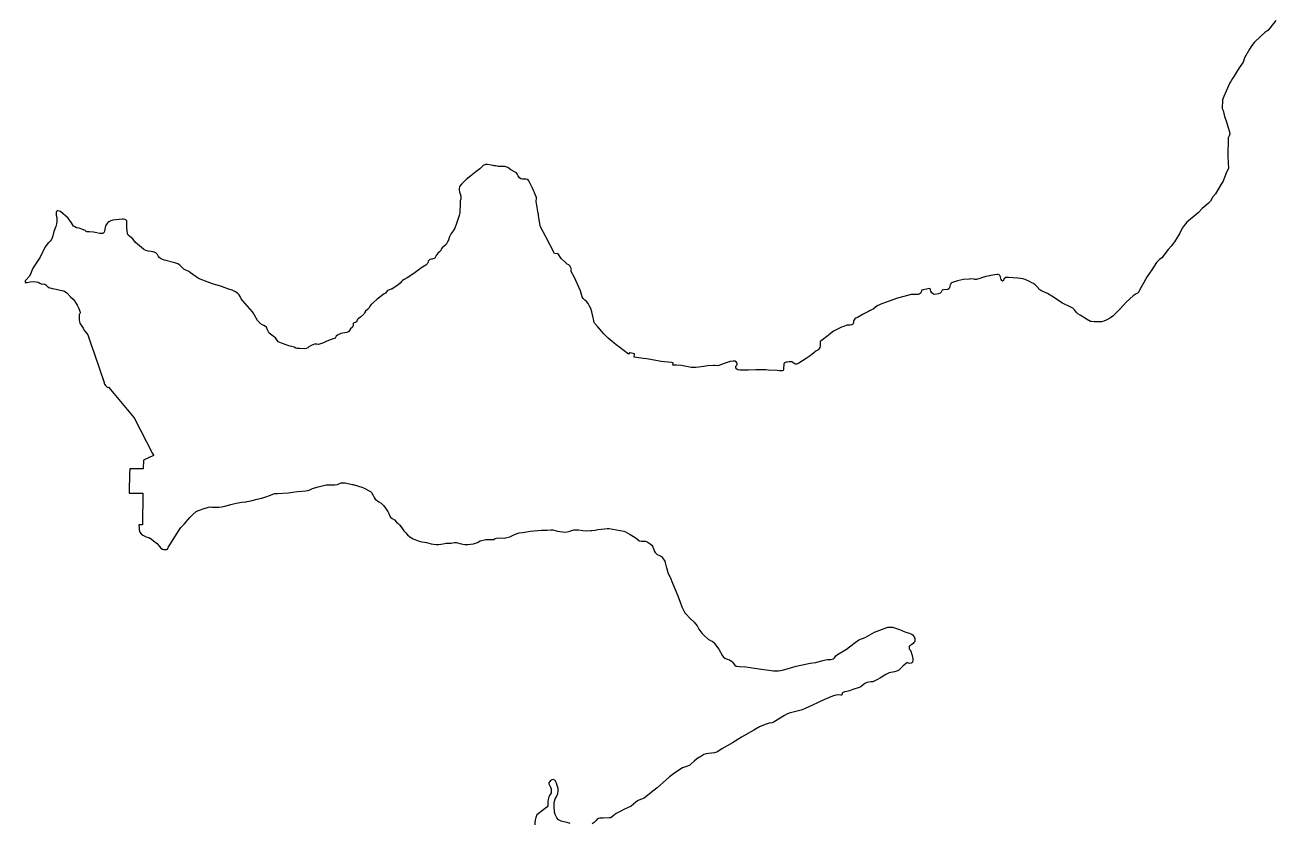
# Model space of a CAD drawing. Header units: inches. Extents: x 1341578 to 1502124, y 557203 to 748561.
# Drawn here: x 1451872 to 1455324, y 572836 to 575036 of the extents above; entities that cross this region are included whole.
import ezdxf

# ---------------------------------------------------------------- set-up
doc = ezdxf.new("R2010")
doc.units = ezdxf.units.IN
doc.header["$MEASUREMENT"] = 0
doc.layers.add('Zipcode', color=7, linetype='Continuous')

msp = doc.modelspace()

# ---------------------------------------------------------------- linework, layer by layer
at = {"layer": 'Zipcode'}
for points in [[(1455323.8, 575048.5), (1455307.1, 575027.1), (1455301.3, 575021.1), (1455293.2, 575014.9), (1455282.3, 575005.4), (1455263.3, 574987.2), (1455257, 574979.6), (1455250.4, 574969.4), (1455237.2, 574945.5), (1455233, 574933.7), (1455221.9, 574917.4), (1455207.9, 574893.7), (1455204.2, 574888), (1455200.4, 574882), (1455197.8, 574877.9), (1455193.2, 574868), (1455180.1, 574839.1), (1455176.2, 574829.8), (1455175.4, 574805.2), (1455177.8, 574799.9), (1455182, 574783.4), (1455186.2, 574771.9), (1455191.4, 574755.9), (1455196, 574741.4), (1455196.3, 574734.5), (1455194.3, 574730.2), (1455191.8, 574724.4), (1455191.6, 574717.6), (1455191.1, 574680.3), (1455191.3, 574670), (1455192, 574660.2), (1455192.2, 574651.8), (1455192.9, 574644.8), (1455192.4, 574640.4), (1455188.4, 574632.1), (1455180.3, 574610.7), (1455178.4, 574605.1), (1455173, 574596.9), (1455157, 574570.3), (1455150, 574562.2), (1455143.1, 574550.4), (1455137.9, 574544.3), (1455130.4, 574538.6), (1455119.8, 574529.7), (1455110.1, 574519.1), (1455098, 574509.2), (1455077.8, 574491.9), (1455070.6, 574482.9), (1455065, 574475.4), (1455058.9, 574461.6), (1455043.9, 574438.2), (1455034.4, 574426.4), (1455026.3, 574416.8), (1455008.5, 574393.5), (1455002.5, 574389.7), (1454993.9, 574381.1), (1454981.1, 574361.2), (1454968.5, 574342.7), (1454958.8, 574325.8), (1454951.9, 574313.4), (1454945.7, 574301.2), (1454943.9, 574297), (1454938.3, 574294.6), (1454929.5, 574289.2), (1454910.2, 574272.1), (1454894.6, 574254.4), (1454873.7, 574233.3), (1454867.3, 574228.2), (1454855, 574222), (1454848.9, 574219), (1454842.1, 574217), (1454822.3, 574217.4), (1454814.8, 574218.1), (1454811.8, 574218.4), (1454801.1, 574224.7), (1454783.5, 574235.4), (1454777.2, 574239.2), (1454773.7, 574243.6), (1454768.3, 574250.5), (1454762.9, 574255.1), (1454757.6, 574257.7), (1454735.1, 574268.8), (1454705.2, 574288.3), (1454693.7, 574295.4), (1454691.9, 574296.5), (1454689.1, 574297.7), (1454674.6, 574304.2), (1454669.9, 574307.1), (1454667.5, 574311.2), (1454660.7, 574318.7), (1454659.8, 574319.7), (1454654.9, 574323.3), (1454650.6, 574325.2), (1454643.3, 574328.6), (1454631.8, 574333.8), (1454625.4, 574336.1), (1454612.4, 574338), (1454611.5, 574338.2), (1454586.1, 574339.5), (1454578.2, 574339.3), (1454575.6, 574338), (1454574.1, 574336.5), (1454572.5, 574333.8), (1454571.2, 574331.3), (1454570.2, 574330.4), (1454569.1, 574329.8), (1454568, 574330.4), (1454567.3, 574331.4), (1454565.6, 574334.5), (1454563.4, 574341.2), (1454561.8, 574345.6), (1454559.9, 574346.9), (1454557.7, 574347.5), (1454554.6, 574347.6), (1454536, 574345.3), (1454532.9, 574344.5), (1454523.1, 574342.3), (1454517.6, 574341), (1454516.8, 574340.8), (1454503.5, 574335.6), (1454500.2, 574334.9), (1454497.3, 574334.3), (1454497, 574334.3), (1454496.3, 574334.3), (1454492.8, 574334.4), (1454490.9, 574335), (1454479.9, 574335.6), (1454477.1, 574335.4), (1454461.9, 574334.2), (1454445.3, 574330.7), (1454428.5, 574324.8), (1454426.3, 574322.7), (1454425.5, 574320.6), (1454425, 574319.5), (1454424, 574315.6), (1454423.3, 574311.7), (1454422.5, 574309.5), (1454421.3, 574308.1), (1454418.6, 574307), (1454406.5, 574306), (1454403.2, 574304.5), (1454399.9, 574298.9), (1454397, 574296.5), (1454393, 574295), (1454382.8, 574292.8), (1454378.8, 574294.1), (1454374.7, 574297.1), (1454371.7, 574301.8), (1454370.9, 574305.4), (1454370.7, 574305.9), (1454369.7, 574308.5), (1454367.8, 574308.9), (1454346.9, 574304.5), (1454345.5, 574302.2), (1454344.3, 574298), (1454344.1, 574297.7), (1454342.3, 574295.1), (1454339.4, 574293.4), (1454336.4, 574292.6), (1454333, 574293.2), (1454328.4, 574293.1), (1454317.6, 574292.8), (1454296.9, 574287.4), (1454279.8, 574282.5), (1454256.3, 574274.5), (1454238.4, 574267.7), (1454223.2, 574261.2), (1454212.5, 574252.8), (1454208.1, 574250.4), (1454202.7, 574247.5), (1454199.2, 574245.5), (1454184.5, 574239), (1454168.7, 574229.5), (1454164.5, 574227.1), (1454164.5, 574227.1), (1454162.2, 574225.4), (1454158.5, 574220.4), (1454158, 574218.7), (1454157.8, 574213.6), (1454157.4, 574211.8), (1454156.6, 574210.7), (1454153.1, 574209.6), (1454148.7, 574208.7), (1454139.4, 574207.8), (1454131.7, 574205), (1454125.4, 574202.7), (1454123.1, 574201.9), (1454115.4, 574198.1), (1454103.2, 574192.1), (1454090.3, 574181.3), (1454087.9, 574179.4), (1454080.5, 574173.8), (1454076.2, 574170.5), (1454069.1, 574165.2), (1454066.6, 574163.2), (1454066.1, 574159.3), (1454066, 574154.1), (1454066, 574150.3), (1454065.1, 574147), (1454062.8, 574142.2), (1454059.9, 574139.3), (1454054.2, 574136.3), (1454047.5, 574131.5), (1454035.4, 574121.9), (1454032.8, 574120.2), (1454027.5, 574116.8), (1454007.5, 574103.9), (1454001.7, 574100.7), (1453998, 574100.7), (1453994.2, 574102.6), (1453990.5, 574105.3), (1453988.1, 574106.9), (1453985.9, 574107.3), (1453980.8, 574106.8), (1453975.1, 574106.3), (1453972.3, 574106.1), (1453967.2, 574103.6), (1453966, 574100.7), (1453965.5, 574097.4), (1453965.2, 574092.9), (1453965.1, 574088.5), (1453964.8, 574085.1), (1453963.9, 574083.7), (1453961.5, 574082.5), (1453958.6, 574082.2), (1453953.8, 574082.4), (1453947.9, 574083.4), (1453922.4, 574084.5), (1453916.3, 574084.8), (1453902.7, 574085.4), (1453888.4, 574084.9), (1453868.2, 574084.4), (1453862.4, 574084.2), (1453861.6, 574084.2), (1453845.4, 574084.3), (1453839.2, 574085.4), (1453835.9, 574086.7), (1453833.8, 574090.6), (1453833.2, 574093.4), (1453833.9, 574095.3), (1453836.1, 574098), (1453837.1, 574100.2), (1453837.3, 574102.2), (1453836.5, 574104.4), (1453834.6, 574106.9), (1453831.6, 574108.6), (1453829, 574109), (1453825.8, 574108.8), (1453819.1, 574108), (1453818.1, 574107.7), (1453812.2, 574105.9), (1453801.6, 574102.7), (1453786.7, 574097), (1453782.2, 574096.5), (1453775.8, 574096.7), (1453772, 574096.8), (1453755.1, 574095.8), (1453750.6, 574095.4), (1453731.3, 574092.2), (1453722.8, 574091.1), (1453717.9, 574091.4), (1453710.4, 574091.8), (1453701.8, 574093.5), (1453683.5, 574097.1), (1453669.5, 574098.1), (1453660, 574098.2), (1453660.3, 574103.2), (1453660.4, 574104.5), (1453656.1, 574105), (1453627.1, 574108.5), (1453608.1, 574111.6), (1453602.3, 574112.6), (1453587.5, 574115.1), (1453578.9, 574116.5), (1453552.8, 574120), (1453553.7, 574128.9), (1453542.1, 574131.9), (1453540.4, 574131.6), (1453537.7, 574128.4), (1453513.6, 574146.3), (1453503.3, 574153.9), (1453497.1, 574159.2), (1453491.9, 574163.6), (1453481.4, 574172.5), (1453469.3, 574184.7), (1453452.4, 574203.9), (1453443.2, 574213.5), (1453441.8, 574217.1), (1453441.2, 574221.1), (1453440, 574228.3), (1453436.3, 574244.8), (1453433.3, 574254.3), (1453430, 574260.4), (1453427, 574265.9), (1453425.6, 574268.4), (1453422.3, 574272.6), (1453417, 574277.5), (1453412.6, 574281.8), (1453409.8, 574286.8), (1453408, 574293.2), (1453405.3, 574302.5), (1453387.4, 574341.2), (1453379, 574356.4), (1453378.9, 574359.3), (1453378.9, 574359.7), (1453379.6, 574362.5), (1453379, 574364.2), (1453376.8, 574369.9), (1453376.5, 574370.7), (1453372.7, 574374.7), (1453368.3, 574376.4), (1453363.2, 574381.1), (1453351.6, 574391.7), (1453343.4, 574405.3), (1453333.3, 574406.2), (1453310.4, 574449.6), (1453308.3, 574453.5), (1453294.8, 574479.1), (1453293.1, 574487.4), (1453289.3, 574510.6), (1453288.6, 574514.8), (1453288.4, 574516.5), (1453282.3, 574549.5), (1453282.8, 574552.2), (1453283.7, 574555.6), (1453283.2, 574559.8), (1453277.9, 574573.3), (1453277.8, 574573.7), (1453275.5, 574579.1), (1453272.7, 574585.7), (1453264.5, 574602.1), (1453262.3, 574606.4), (1453260.3, 574608.8), (1453258.4, 574610.2), (1453255.3, 574610.8), (1453253.7, 574610.8), (1453250.9, 574610.8), (1453244.8, 574610.7), (1453240.5, 574611.3), (1453236.4, 574614.5), (1453233.1, 574620.1), (1453231, 574623.6), (1453227.9, 574627.8), (1453224.6, 574630.2), (1453212.9, 574636.4), (1453204.4, 574642.6), (1453195.7, 574645.4), (1453177.7, 574646.1), (1453170.4, 574647.3), (1453166.7, 574647.9), (1453163.6, 574648.4), (1453158.3, 574649.3), (1453148.3, 574650.9), (1453145.2, 574650.9), (1453142.7, 574650.8), (1453136.6, 574648.7), (1453134.4, 574646.4), (1453130.8, 574642.8), (1453127.5, 574639.1), (1453115.7, 574630.9), (1453101.9, 574619.6), (1453089.8, 574609.8), (1453076.1, 574596.7), (1453071.2, 574590.5), (1453070, 574583.6), (1453069.9, 574583), (1453069.7, 574581.8), (1453070.7, 574574.9), (1453072.6, 574570.3), (1453074.6, 574564.2), (1453074.9, 574558.8), (1453074.3, 574555.5), (1453073.2, 574551.5), (1453073.3, 574545.8), (1453073.2, 574536.1), (1453073.2, 574535.7), (1453071.8, 574526), (1453071.6, 574517.9), (1453069.9, 574510.3), (1453067.4, 574502.1), (1453062.4, 574488.3), (1453057.9, 574475.9), (1453053.7, 574468.6), (1453048.4, 574460.8), (1453043.9, 574454), (1453042.3, 574450.3), (1453041.7, 574447.6), (1453041.7, 574445.1), (1453041, 574442.6), (1453039.2, 574439.6), (1453033.8, 574431.1), (1453022.9, 574421.1), (1453020.7, 574417.5), (1453019.8, 574414.4), (1453017.9, 574412), (1453015.5, 574410.2), (1453012.5, 574407.4), (1453007, 574400.2), (1453002.5, 574393), (1453001.3, 574391.9), (1452995.8, 574390.5), (1452994.1, 574390.1), (1452989.4, 574389.4), (1452987, 574387.8), (1452985, 574384.9), (1452983.6, 574380.8), (1452983.2, 574379.9), (1452982.7, 574378.6), (1452980.4, 574375.7), (1452978, 574373.9), (1452968.7, 574367.8), (1452967.2, 574366.8), (1452948.4, 574353.2), (1452937.1, 574344.8), (1452926.6, 574339), (1452918.2, 574334.3), (1452913.3, 574331.6), (1452910.6, 574328.2), (1452907.3, 574323.8), (1452901.5, 574319.7), (1452884.1, 574307.6), (1452882.7, 574307.2), (1452876.6, 574305.5), (1452872.5, 574303.9), (1452865.5, 574295.8), (1452865, 574295.3), (1452863.5, 574294.2), (1452843.6, 574279.5), (1452843.3, 574279.2), (1452827.6, 574264.8), (1452823.5, 574260.4), (1452821.6, 574255.9), (1452817.6, 574251.9), (1452811.5, 574247.3), (1452809.3, 574242), (1452806.7, 574238.2), (1452797.5, 574230.3), (1452791, 574225.9), (1452788.3, 574222.9), (1452788, 574220.2), (1452787.6, 574218.2), (1452786.5, 574216.8), (1452785.1, 574216.1), (1452778.3, 574214), (1452777.5, 574212.6), (1452777.3, 574210.8), (1452777.3, 574207.3), (1452776.7, 574204.6), (1452775.5, 574203.1), (1452770.4, 574198.3), (1452765.2, 574190.5), (1452760.2, 574188.2), (1452755, 574187.2), (1452743.8, 574185.6), (1452734.6, 574180.6), (1452731.1, 574177.7), (1452727.6, 574172.6), (1452717.3, 574169.1), (1452705.3, 574163.8), (1452695.4, 574159.7), (1452682.1, 574155.4), (1452677.4, 574155.5), (1452670.9, 574155.6), (1452666.2, 574154.4), (1452661.7, 574151.8), (1452655.7, 574148.6), (1452652.1, 574146.2), (1452647.8, 574143.8), (1452643.4, 574143.1), (1452630, 574144), (1452623.1, 574144.3), (1452619, 574145.2), (1452614.5, 574147.4), (1452600.1, 574151), (1452579.9, 574158.5), (1452571, 574162.1), (1452568.6, 574165.3), (1452565.5, 574170.5), (1452563.3, 574173.3), (1452560.9, 574175), (1452546.3, 574186.6), (1452543.2, 574191.7), (1452540.3, 574196.8), (1452538.1, 574202.5), (1452530.8, 574207), (1452527.5, 574209), (1452520.9, 574213.1), (1452519.9, 574214.3), (1452513.2, 574221.5), (1452505.6, 574235.9), (1452501.5, 574241.8), (1452499.4, 574244.6), (1452493.2, 574252.4), (1452492.3, 574253.4), (1452473.6, 574274.9), (1452468.5, 574281), (1452466, 574287.6), (1452463.5, 574291.8), (1452463.2, 574292.2), (1452459.6, 574295.7), (1452452.7, 574299.8), (1452447.1, 574302.9), (1452444, 574304.6), (1452443.4, 574304.9), (1452434.6, 574307.7), (1452411.9, 574315.4), (1452389.1, 574322.4), (1452375.1, 574327.5), (1452351.2, 574337), (1452329.2, 574352.4), (1452323.8, 574356), (1452310, 574362.6), (1452302.6, 574369.9), (1452299, 574373.9), (1452293.5, 574377.6), (1452285.2, 574380.2), (1452256.6, 574387.6), (1452251.5, 574389), (1452248.1, 574390.9), (1452242.7, 574394.9), (1452240.7, 574397.6), (1452237.8, 574403), (1452236.1, 574405.1), (1452232.9, 574407.3), (1452225.5, 574410.1), (1452220.7, 574410.9), (1452213.3, 574412.2), (1452211.6, 574412.5), (1452205.9, 574414.1), (1452198.8, 574417.8), (1452177.1, 574435.8), (1452170, 574446.1), (1452161.2, 574453), (1452157.1, 574456.2), (1452155.3, 574459.8), (1452154.9, 574462.1), (1452154.1, 574467.7), (1452153.3, 574477.6), (1452153.4, 574490.1), (1452152.7, 574495.7), (1452150.5, 574498.3), (1452148.6, 574499.3), (1452147.7, 574499.8), (1452143.8, 574500.6), (1452139.9, 574500.2), (1452114.9, 574497.8), (1452108.6, 574495.7), (1452103.6, 574493.5), (1452101, 574491.3), (1452097.7, 574487.3), (1452094.7, 574481.9), (1452093.1, 574478.1), (1452092.5, 574472.4), (1452090.6, 574464.5), (1452089.2, 574462.5), (1452086.7, 574460.9), (1452084.4, 574460.6), (1452078.4, 574460.9), (1452070.6, 574462.6), (1452061.2, 574464.9), (1452050, 574465.2), (1452045.5, 574465.5), (1452042.3, 574466), (1452040.9, 574466.5), (1452038, 574469.7), (1452021.7, 574475.4), (1452014.3, 574476.7), (1452009.4, 574479.2), (1452006.3, 574481.4), (1452000.4, 574490.8), (1451991.5, 574503.4), (1451970.1, 574521.2), (1451963.8, 574523.7), (1451961.3, 574523.6), (1451959.7, 574523), (1451958.6, 574521.8), (1451958, 574520), (1451958.1, 574515.5), (1451958.1, 574514.2), (1451958.5, 574511.5), (1451959.9, 574505.4), (1451960, 574494.9), (1451960, 574494.6), (1451959.5, 574487.4), (1451957.3, 574480.7), (1451951.8, 574466.1), (1451948.6, 574454.5), (1451947.4, 574448.9), (1451944.9, 574444.3), (1451944.5, 574443.8), (1451941.2, 574439.9), (1451939.7, 574438.1), (1451937.7, 574436.4), (1451935.9, 574434.8), (1451928.6, 574425.6), (1451923.3, 574414.7), (1451921.5, 574411), (1451913.6, 574395.4), (1451899, 574373.6), (1451898.9, 574373.3), (1451897.7, 574371.3), (1451897.7, 574371.3), (1451893.1, 574363.4), (1451889.3, 574353), (1451884.5, 574343.2), (1451874.4, 574332.2), (1451872.8, 574330.3), (1451872.2, 574328.1), (1451872.8, 574326.3), (1451877.8, 574325.7), (1451886.3, 574327.9), (1451896.2, 574328.2), (1451902.7, 574327.7), (1451908.6, 574326.4), (1451913.4, 574324.4), (1451916.4, 574322.4), (1451918.6, 574321.6), (1451923.5, 574322.2), (1451926.7, 574321.6), (1451929.6, 574319.5), (1451933.5, 574315.6), (1451938.1, 574312.2), (1451947.2, 574309.4), (1451958.3, 574307.2), (1451969.3, 574304.3), (1451978.5, 574302.5), (1451980.8, 574301.6), (1451987.8, 574297.6), (1451998.1, 574286.5), (1452005.4, 574280), (1452008.8, 574275.6), (1452016, 574263.8), (1452020.5, 574253.8), (1452023.7, 574246.4), (1452023.9, 574241.9), (1452022, 574236.3), (1452021.5, 574231), (1452021.6, 574223.2), (1452022.3, 574217.2), (1452023.6, 574213.7), (1452032.3, 574200), (1452034.7, 574195.5), (1452045.1, 574182), (1452055, 574154.4), (1452062.2, 574133.4), (1452063.9, 574128.1), (1452090.5, 574049.9), (1452091, 574048.1), (1452091.7, 574045.6), (1452092.6, 574044.3), (1452094.5, 574041.8), (1452095.2, 574041.2), (1452100.1, 574036.4), (1452102.2, 574037.7), (1452102.6, 574037.2), (1452117.1, 574019.9), (1452154.2, 573975.4), (1452172.9, 573953.1), (1452173.1, 573952.9), (1452224, 573854.8), (1452226.4, 573850), (1452226.8, 573849.3), (1452198.9, 573836.2), (1452198.4, 573811.9), (1452161.2, 573812.6), (1452161.2, 573811.7), (1452160.9, 573798.5), (1452160.9, 573793.7), (1452160.7, 573783.3), (1452159.9, 573764.5), (1452159.7, 573759.3), (1452159.1, 573745.8), (1452159.1, 573745.5), (1452159.1, 573745.1), (1452178.7, 573745), (1452179.2, 573745), (1452197.4, 573745), (1452196, 573657.7), (1452191.4, 573657.8), (1452186.4, 573657.9), (1452186.9, 573647.8), (1452187.1, 573644.4), (1452189.4, 573637.5), (1452192.7, 573632.9), (1452197.7, 573628.8), (1452206.1, 573624.9), (1452214, 573622.6), (1452218.7, 573620), (1452220.2, 573619.2), (1452226.7, 573613.6), (1452237.2, 573606), (1452242, 573599.1), (1452242.9, 573597.7), (1452247.3, 573593), (1452251.3, 573590.8), (1452255, 573589.8), (1452259.2, 573589.6), (1452261.8, 573589.8), (1452262.4, 573589.8), (1452265.1, 573590.8), (1452268.4, 573597.1), (1452272, 573602.6), (1452296.9, 573642.2), (1452301.9, 573650.3), (1452311.1, 573659.4), (1452326.9, 573677.9), (1452335.3, 573685.8), (1452344.2, 573694.2), (1452351.3, 573697.2), (1452366.8, 573703.2), (1452375.3, 573705.8), (1452382.3, 573707), (1452388.1, 573706.8), (1452397.5, 573706.3), (1452407, 573706.8), (1452414.7, 573707.3), (1452423.6, 573709.5), (1452439.7, 573713.5), (1452454.6, 573717.5), (1452470.3, 573720.7), (1452482.1, 573721.5), (1452482.7, 573721.5), (1452483.8, 573721.8), (1452494.8, 573724.3), (1452512.5, 573728.4), (1452523.4, 573731), (1452525.2, 573731.4), (1452539.4, 573736.1), (1452549.5, 573739.8), (1452549.9, 573739.9), (1452555.9, 573742.2), (1452560.4, 573743.8), (1452568.4, 573744.4), (1452599.2, 573746.2), (1452610, 573747.8), (1452624.2, 573750), (1452635.8, 573750.9), (1452647.2, 573751.7), (1452656.2, 573753.4), (1452665.5, 573757.8), (1452681.2, 573762.6), (1452703.4, 573767.6), (1452711.3, 573768.2), (1452727.3, 573767.7), (1452734.6, 573768.9), (1452744.6, 573773.1), (1452748.6, 573773.7), (1452755.9, 573773.4), (1452774.9, 573769.4), (1452777.7, 573769), (1452791.9, 573764.3), (1452801.9, 573762), (1452806.4, 573760.2), (1452825.2, 573749.6), (1452828.6, 573746.5), (1452832.1, 573740.1), (1452835.1, 573733.4), (1452838.6, 573728.3), (1452848.3, 573721.4), (1452854.7, 573717.8), (1452862.2, 573710.1), (1452873.7, 573694.8), (1452876, 573689.1), (1452878.8, 573681.9), (1452880.7, 573679), (1452885.2, 573675), (1452885.5, 573674.8), (1452891.5, 573671.3), (1452897.5, 573665.5), (1452902.2, 573661.2), (1452905.2, 573657.7), (1452909.4, 573652.8), (1452913.3, 573646.6), (1452915.4, 573643.9), (1452917.7, 573641.1), (1452922, 573636.2), (1452927.3, 573630), (1452933.6, 573624.8), (1452943.2, 573619.5), (1452952.2, 573615.6), (1452962.6, 573612), (1452979.8, 573608.6), (1452986, 573607.4), (1452993.2, 573605.4), (1452999.5, 573604), (1453007, 573603.6), (1453012.8, 573603.7), (1453019.9, 573604.7), (1453025.7, 573605.5), (1453034.3, 573607.5), (1453048.1, 573607.5), (1453056.3, 573608.6), (1453061.6, 573608.8), (1453075.4, 573605.3), (1453086, 573603.6), (1453094.3, 573603.9), (1453101.4, 573604), (1453109.2, 573605), (1453120.9, 573609.3), (1453128.1, 573613.4), (1453143.6, 573617), (1453147.8, 573617.1), (1453154.6, 573617), (1453159.1, 573617), (1453164.8, 573617.2), (1453169.6, 573620.1), (1453172.9, 573621.1), (1453181.8, 573621.8), (1453194.2, 573621.3), (1453201.9, 573622.8), (1453210.3, 573625.1), (1453217.6, 573628.5), (1453227.6, 573632.6), (1453236, 573635.4), (1453245.1, 573636.9), (1453255.8, 573638.4), (1453265.7, 573639.9), (1453297.7, 573643.3), (1453305.5, 573643.2), (1453312.7, 573643.4), (1453322.8, 573643.9), (1453328.1, 573643.9), (1453341.2, 573640.2), (1453361.4, 573637.7), (1453367.7, 573638.1), (1453375.5, 573640.6), (1453386.5, 573644.4), (1453395.3, 573644.3), (1453399.5, 573643.6), (1453411.2, 573641.7), (1453422.3, 573641.6), (1453433.8, 573641.8), (1453435.7, 573641.9), (1453444.9, 573643.4), (1453452.9, 573644.6), (1453471.3, 573646.4), (1453478, 573647.2), (1453484.3, 573647.4), (1453504.5, 573644.2), (1453514, 573642.5), (1453524.2, 573640.3), (1453529, 573638), (1453542, 573630.9), (1453555.9, 573623.1), (1453563.1, 573616.9), (1453563.5, 573616.7), (1453567.6, 573613.7), (1453573.4, 573612.6), (1453577, 573612.6), (1453579.6, 573612.6), (1453584.3, 573612.3), (1453589.2, 573611), (1453596.9, 573605.6), (1453601.3, 573601.8), (1453603.3, 573598.9), (1453604.9, 573596), (1453606.8, 573589.3), (1453609.2, 573584.6), (1453611, 573581.1), (1453613.5, 573578.5), (1453616.7, 573576.2), (1453620.7, 573574.1), (1453624.5, 573572.5), (1453628.4, 573570.3), (1453631.2, 573566.6), (1453637.5, 573557.9), (1453638.9, 573552.6), (1453641.5, 573541.9), (1453642.2, 573539.7), (1453646, 573526.3), (1453651.7, 573514.6), (1453652.3, 573513.3), (1453658.5, 573496.8), (1453673.2, 573461.7), (1453679.9, 573444.4), (1453684.7, 573432), (1453692.9, 573415.2), (1453696.9, 573410.4), (1453705.6, 573401.1), (1453707, 573399.6), (1453718.4, 573389.4), (1453726.8, 573379.3), (1453731.2, 573369.8), (1453739.6, 573359.2), (1453747, 573351.5), (1453757.2, 573342.7), (1453763.2, 573339), (1453768, 573336.7), (1453771.6, 573333.8), (1453774.8, 573330.2), (1453787, 573315.2), (1453796.8, 573296.6), (1453800.4, 573292.3), (1453802.7, 573290.4), (1453809.8, 573287), (1453815.6, 573285.4), (1453818.9, 573283.8), (1453822.9, 573281.3), (1453824.7, 573279), (1453826.9, 573275.1), (1453831, 573270.4), (1453834.3, 573268.1), (1453843.4, 573266.7), (1453861, 573266), (1453884.9, 573262.5), (1453937.1, 573255), (1453950.8, 573255.4), (1453962.2, 573256.9), (1453999.6, 573267.9), (1454038.6, 573276.6), (1454054.4, 573277.9), (1454069.6, 573282.7), (1454077, 573284.9), (1454086.5, 573286.2), (1454095.3, 573286.8), (1454103.2, 573288.4), (1454105.7, 573290.9), (1454109.3, 573296.5), (1454114.2, 573300.5), (1454139, 573314.6), (1454159.3, 573330.7), (1454172.9, 573340.3), (1454190.3, 573347.2), (1454216.1, 573362.1), (1454252.7, 573375.6), (1454258.7, 573376), (1454265.5, 573375.5), (1454282.7, 573369.9), (1454292.4, 573366.1), (1454293.4, 573365.7), (1454302.8, 573362.2), (1454311.6, 573358.9), (1454316.1, 573357.1), (1454319, 573355.9), (1454322.3, 573353.1), (1454322.5, 573352.8), (1454325.8, 573348.6), (1454327.2, 573344.6), (1454327.5, 573338.7), (1454327, 573336.1), (1454324.7, 573333.5), (1454322.6, 573331), (1454319.2, 573327.7), (1454313.9, 573323.7), (1454311.7, 573321.9), (1454311.3, 573318.9), (1454311.8, 573315.6), (1454313.1, 573313.6), (1454317.2, 573307.6), (1454318.6, 573302.3), (1454318.9, 573301.1), (1454321.3, 573292.9), (1454321.7, 573288), (1454321.7, 573284.3), (1454320.6, 573279.2), (1454318.9, 573277.2), (1454317, 573275.9), (1454313.1, 573275.7), (1454309.6, 573276.2), (1454308, 573277.1), (1454305.6, 573277.3), (1454304.6, 573276.8), (1454295.2, 573268.8), (1454288.2, 573261.3), (1454283.4, 573256.7), (1454277.6, 573254.3), (1454270.9, 573252.3), (1454256.7, 573249.5), (1454247.7, 573245.1), (1454233, 573235.9), (1454222.9, 573230.5), (1454217.1, 573227.6), (1454211.3, 573225.2), (1454209.2, 573225), (1454206.8, 573224.6), (1454200.5, 573224.3), (1454195.1, 573222.9), (1454189.7, 573220.5), (1454184.5, 573216.4), (1454177.9, 573211.1), (1454173.8, 573209.5), (1454156.3, 573203.7), (1454147.5, 573199.8), (1454140.1, 573198.5), (1454133.6, 573197.4), (1454127.5, 573195), (1454127, 573193.5), (1454126.9, 573192.8), (1454126.5, 573190.1), (1454125.9, 573189.1), (1454124.8, 573188), (1454123, 573188), (1454117.2, 573189.2), (1454109.7, 573188.3), (1454100.1, 573185.8), (1454078.2, 573176.1), (1454061, 573167.5), (1454045.3, 573160.4), (1454024.9, 573151.3), (1454022.8, 573150.4), (1454013.6, 573146.4), (1453984.4, 573139.4), (1453980.7, 573138.7), (1453974.4, 573136), (1453967.7, 573131.9), (1453939.2, 573114.4), (1453934.1, 573112.3), (1453925.6, 573111), (1453919.5, 573109.5), (1453914.2, 573107.3), (1453898.8, 573101.1), (1453882.7, 573091.5), (1453849.4, 573072.5), (1453823.9, 573056.4), (1453794.6, 573039.7), (1453783.2, 573031.6), (1453774.4, 573029.3), (1453757.8, 573027.3), (1453751.6, 573026.6), (1453745.5, 573024.1), (1453737, 573019.2), (1453725.8, 573012.2), (1453718.1, 573006.1), (1453710.1, 572998.4), (1453706.3, 572995.3), (1453700.5, 572992.7), (1453686.2, 572987.6), (1453665.2, 572974.3), (1453650.8, 572963), (1453633, 572947), (1453616, 572932.9), (1453600.1, 572919.8), (1453580.7, 572904), (1453573, 572901.2), (1453566, 572898.6), (1453562.4, 572896.6), (1453557.9, 572893.5), (1453544.2, 572882.3), (1453535, 572877.3), (1453526.7, 572873.4), (1453514.6, 572867.2), (1453503.6, 572861.6), (1453494.5, 572854.6), (1453489, 572850.3), (1453484.5, 572849.5), (1453467.8, 572849.3), (1453458.4, 572848.9), (1453454.3, 572848.3), (1453451.1, 572845.9), (1453448.4, 572843), (1453442.6, 572836.9), (1453437.4, 572833.3)], [(1453376.6, 572834.2), (1453370.8, 572835.8), (1453351.5, 572840.6), (1453344, 572844.1), (1453339.4, 572849.9), (1453335.1, 572858.8), (1453333.4, 572865.2), (1453332.1, 572880.8), (1453331.8, 572889), (1453333.2, 572896.2), (1453335, 572902.7), (1453339.3, 572909.8), (1453342.7, 572917.1), (1453343.6, 572924.6), (1453343, 572931.2), (1453340.8, 572939.1), (1453338.7, 572945.7), (1453337.2, 572949.5), (1453336.3, 572951.5), (1453334.3, 572953.8), (1453329.3, 572955.5), (1453325.6, 572954.8), (1453322.1, 572952.9), (1453319.9, 572949.7), (1453317.9, 572946.2), (1453317.6, 572944.1), (1453318.5, 572941.5), (1453319.1, 572939.6), (1453322, 572934.1), (1453323.7, 572930.1), (1453324, 572923.4), (1453323.8, 572919.1), (1453321.4, 572914.2), (1453317.4, 572907.4), (1453315.3, 572900.6), (1453314.8, 572895.1), (1453314.8, 572889.1), (1453314.3, 572883.4), (1453313, 572880.6), (1453311.7, 572879), (1453303.8, 572873), (1453284.2, 572858.2), (1453281.4, 572851.1), (1453279.6, 572843.9), (1453279.2, 572836.8), (1453279.1, 572831)]]:
    msp.add_lwpolyline(points, dxfattribs=at)

doc.saveas('drawing.dxf')
